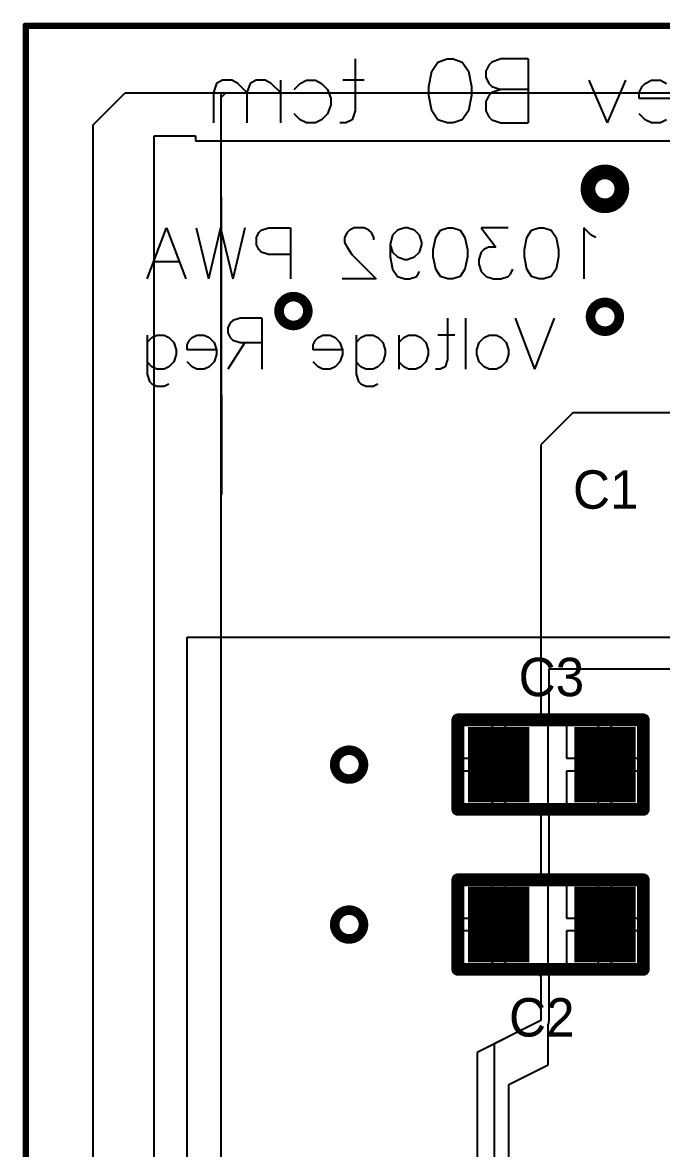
# Model space of a CAD drawing. Header units: millimetres. Extents: x 3.64 to 5.36, y 2.99 to 4.38.
# Drawn here: x 3.645 to 4.144, y 3.5 to 4.38 of the extents above; entities that cross this region are included whole.
import ezdxf

# ---------------------------------------------------------------- set-up
doc = ezdxf.new("R2010")
doc.units = ezdxf.units.MM
doc.header["$MEASUREMENT"] = 0
for name, color, linetype in [('BottomLayer', 5, 'Continuous'), ('BottomOverlay', 54, 'Continuous'), ('BottomSolder', 6, 'Continuous'), ('DrillDrawing', 1, 'Continuous'), ('KeepOutLayer', 6, 'Continuous'), ('Mechanical2', 216, 'Continuous'), ('MidLayer1', 16, 'Continuous'), ('MidLayer2', 76, 'Continuous'), ('MultiLayer', 9, 'Continuous'), ('TopLayer', 1, 'Continuous'), ('TopOverlay', 2, 'Continuous'), ('TopPaste', 8, 'Continuous'), ('TopSolder', 216, 'Continuous')]:
    doc.layers.add(name, color=color, linetype=linetype)

msp = doc.modelspace()

# ---------------------------------------------------------------- linework, layer by layer
at = {"layer": 'BottomLayer'}
for p, q in [((3.90467, 4.35149), (3.90467, 4.31102)), ((3.96466, 4.34197), (3.96942, 4.34911)), ((3.96942, 4.34911), (3.97656, 4.35149)), ((3.97656, 4.35149), (3.98132, 4.35149)), ((3.98132, 4.35149), (3.98846, 4.34911)), ((3.98846, 4.34911), (3.99323, 4.34197)), ((4.01155, 4.34911), (4.00917, 4.34673)), ((4.0187, 4.35149), (4.01155, 4.34911)), ((4.04012, 4.35149), (4.0187, 4.35149)), ((4.04012, 4.35149), (4.04012, 4.3015)), ((3.96228, 4.33007), (3.96466, 4.34197)), ((3.99323, 4.34197), (3.99561, 4.33007)), ((4.00917, 4.34673), (4.00679, 4.34197)), ((4.00679, 4.34197), (4.00679, 4.33721)), ((3.79636, 4.33245), (3.79398, 4.3253)), ((3.80112, 4.33483), (3.79636, 4.33245)), ((3.80827, 4.33483), (3.80112, 4.33483)), ((3.81303, 4.33245), (3.80827, 4.33483)), ((3.82017, 4.3253), (3.81303, 4.33245)), ((3.82255, 4.33245), (3.82017, 4.3253)), ((3.82731, 4.33483), (3.82255, 4.33245)), ((3.83445, 4.33483), (3.82731, 4.33483)), ((3.83921, 4.33245), (3.83445, 4.33483)), ((3.84635, 4.3253), (3.83921, 4.33245)), ((3.84635, 4.33483), (3.84635, 4.3015)), ((3.85706, 4.32768), (3.86183, 4.33245)), ((3.86183, 4.33245), (3.86659, 4.33483)), ((3.86659, 4.33483), (3.87373, 4.33483)), ((3.87373, 4.33483), (3.87849, 4.33245)), ((3.87849, 4.33245), (3.88325, 4.32768)), ((3.91181, 4.33483), (3.89515, 4.33483)), ((3.96228, 4.32292), (3.96228, 4.33007)), ((3.99561, 4.33007), (3.99561, 4.32292)), ((4.00679, 4.33721), (4.00917, 4.33245)), ((4.00917, 4.33245), (4.01155, 4.33007)), ((4.01155, 4.33007), (4.0187, 4.32768)), ((4.08749, 4.33483), (4.10177, 4.3015)), ((4.11606, 4.33483), (4.10177, 4.3015)), ((4.12677, 4.3253), (4.12915, 4.33007)), ((4.12915, 4.33007), (4.13153, 4.33245)), ((4.13153, 4.33245), (4.13629, 4.33483)), ((4.13629, 4.33483), (4.14343, 4.33483)), ((4.14343, 4.33483), (4.14819, 4.33245)), ((3.79398, 4.3253), (3.79398, 4.3015)), ((3.82017, 4.3253), (3.82017, 4.3015)), ((3.88325, 4.32768), (3.88563, 4.32054)), ((3.96466, 4.31102), (3.96228, 4.32292)), ((3.99561, 4.32292), (3.99323, 4.31102)), ((4.00917, 4.32292), (4.00679, 4.31816)), ((4.01155, 4.3253), (4.00917, 4.32292)), ((4.0187, 4.32768), (4.01155, 4.3253)), ((4.04012, 4.32768), (4.0187, 4.32768)), ((4.12677, 4.32054), (4.12677, 4.3253)), ((3.88563, 4.31578), (3.88325, 4.30864)), ((3.88563, 4.32054), (3.88563, 4.31578)), ((4.00679, 4.31816), (4.00679, 4.31102)), ((4.15533, 4.32054), (4.12677, 4.32054)), ((3.86183, 4.30388), (3.85706, 4.30864)), ((3.86659, 4.3015), (3.86183, 4.30388)), ((3.87849, 4.30388), (3.87373, 4.3015)), ((3.88325, 4.30864), (3.87849, 4.30388)), ((3.90229, 4.30388), (3.89753, 4.3015)), ((3.90467, 4.31102), (3.90229, 4.30388)), ((3.96942, 4.30388), (3.96466, 4.31102)), ((3.97656, 4.3015), (3.96942, 4.30388)), ((3.98846, 4.30388), (3.98132, 4.3015)), ((3.99323, 4.31102), (3.98846, 4.30388)), ((4.00679, 4.31102), (4.00917, 4.30626)), ((4.00917, 4.30626), (4.01155, 4.30388)), ((4.01155, 4.30388), (4.0187, 4.3015)), ((4.13153, 4.30388), (4.12677, 4.30864)), ((4.13629, 4.3015), (4.13153, 4.30388)), ((4.14819, 4.30388), (4.14343, 4.3015)), ((3.87373, 4.3015), (3.86659, 4.3015)), ((3.89753, 4.3015), (3.89277, 4.3015)), ((3.98132, 4.3015), (3.97656, 4.3015)), ((4.0187, 4.3015), (4.04012, 4.3015)), ((4.14343, 4.3015), (4.13629, 4.3015)), ((3.7475, 4.2915), (3.77998, 4.2915)), ((3.7475, 3.3625), (3.7475, 4.2915)), ((3.77998, 4.2915), (3.77998, 4.2875)), ((3.77998, 4.2875), (4.5045, 4.2875))]:
    msp.add_line(p, q, dxfattribs=at)
at = {"layer": 'BottomLayer', "const_width": 0.0075}
for points in [[(4.08875, 4.25, 1), (4.11125, 4.25, 1)], [(3.84525, 4.1545, 1), (3.86775, 4.1545, 1)], [(4.08875, 4.15, 1), (4.11125, 4.15, 1)], [(3.88875, 3.8, 1), (3.91125, 3.8, 1)], [(3.88875, 3.675, 1), (3.91125, 3.675, 1)]]:
    msp.add_lwpolyline(points, format="xyb", close=True, dxfattribs=at)
at = {"layer": 'BottomOverlay'}
for p, q in [((3.74203, 4.17962), (3.75726, 4.21962)), ((3.75726, 4.21962), (3.7725, 4.17962)), ((3.7805, 4.21962), (3.79002, 4.17962)), ((3.79954, 4.21962), (3.79002, 4.17962)), ((3.79954, 4.21962), (3.80906, 4.17962)), ((3.81858, 4.21962), (3.80906, 4.17962)), ((3.82753, 4.212), (3.82944, 4.21581)), ((3.82944, 4.21581), (3.83134, 4.21771)), ((3.83134, 4.21771), (3.83705, 4.21962)), ((3.83705, 4.21962), (3.85419, 4.21962)), ((3.85419, 4.21962), (3.85419, 4.17962)), ((3.89838, 4.21581), (3.89647, 4.212)), ((3.90028, 4.21771), (3.89838, 4.21581)), ((3.90409, 4.21962), (3.90028, 4.21771)), ((3.91171, 4.21962), (3.90409, 4.21962)), ((3.91551, 4.21771), (3.91171, 4.21962)), ((3.91742, 4.21581), (3.91551, 4.21771)), ((3.91932, 4.212), (3.91742, 4.21581)), ((3.9378, 4.21771), (3.93399, 4.2139)), ((3.94351, 4.21962), (3.9378, 4.21771)), ((3.94541, 4.21962), (3.94351, 4.21962)), ((3.95113, 4.21771), (3.94541, 4.21962)), ((3.95493, 4.2139), (3.95113, 4.21771)), ((3.96769, 4.212), (3.9715, 4.21771)), ((3.9715, 4.21771), (3.97722, 4.21962)), ((3.97722, 4.21962), (3.98102, 4.21962)), ((3.98102, 4.21962), (3.98674, 4.21771)), ((3.98674, 4.21771), (3.99055, 4.212)), ((4.02425, 4.21962), (4.0033, 4.21962)), ((4.0033, 4.21962), (4.01473, 4.20438)), ((4.03892, 4.212), (4.04272, 4.21771)), ((4.04272, 4.21771), (4.04844, 4.21962)), ((4.04844, 4.21962), (4.05225, 4.21962)), ((4.05225, 4.21962), (4.05796, 4.21771)), ((4.05796, 4.21771), (4.06177, 4.212)), ((4.08919, 4.2139), (4.08348, 4.21962)), ((4.08348, 4.21962), (4.08348, 4.17962)), ((3.82753, 4.20629), (3.82753, 4.212)), ((3.89647, 4.212), (3.89647, 4.20819)), ((3.89647, 4.20819), (3.89838, 4.20438)), ((3.91932, 4.21009), (3.91932, 4.212)), ((3.93399, 4.2139), (3.93208, 4.20629)), ((3.95684, 4.20819), (3.95493, 4.2139)), ((3.95684, 4.20629), (3.95684, 4.20819)), ((3.96579, 4.20248), (3.96769, 4.212)), ((3.99055, 4.212), (3.99245, 4.20248)), ((4.03701, 4.20248), (4.03892, 4.212)), ((4.06177, 4.212), (4.06367, 4.20248)), ((4.093, 4.212), (4.08919, 4.2139)), ((3.82944, 4.20248), (3.82753, 4.20629)), ((3.83134, 4.20057), (3.82944, 4.20248)), ((3.83705, 4.19867), (3.83134, 4.20057)), ((3.85419, 4.19867), (3.83705, 4.19867)), ((3.89838, 4.20438), (3.90218, 4.19867)), ((3.90218, 4.19867), (3.92123, 4.17962)), ((3.93208, 4.20629), (3.93399, 4.20057)), ((3.93208, 4.20629), (3.93208, 4.19676)), ((3.93399, 4.20057), (3.9378, 4.19676)), ((3.95113, 4.19676), (3.95493, 4.20057)), ((3.95493, 4.20057), (3.95684, 4.20629)), ((3.96579, 4.19676), (3.96579, 4.20248)), ((3.99245, 4.20248), (3.99245, 4.19676)), ((4.0033, 4.20057), (4.0014, 4.19486)), ((4.00521, 4.20248), (4.0033, 4.20057)), ((4.00902, 4.20438), (4.00521, 4.20248)), ((4.01473, 4.20438), (4.00902, 4.20438)), ((4.03701, 4.19676), (4.03701, 4.20248)), ((4.06367, 4.20248), (4.06367, 4.19676)), ((3.76678, 4.19296), (3.74774, 4.19296)), ((3.93208, 4.19676), (3.93399, 4.18724)), ((3.9378, 4.19676), (3.94351, 4.19486)), ((3.94351, 4.19486), (3.94541, 4.19486)), ((3.94541, 4.19486), (3.95113, 4.19676)), ((3.96769, 4.18724), (3.96579, 4.19676)), ((3.99245, 4.19676), (3.99055, 4.18724)), ((4.0014, 4.19486), (4.0014, 4.19105)), ((4.0014, 4.19105), (4.0033, 4.18534)), ((4.03892, 4.18724), (4.03701, 4.19676)), ((4.06367, 4.19676), (4.06177, 4.18724)), ((3.93399, 4.18724), (3.9378, 4.18153)), ((3.9378, 4.18153), (3.94351, 4.17962)), ((3.94732, 4.17962), (3.95303, 4.18153)), ((3.95303, 4.18153), (3.95493, 4.18534)), ((3.9715, 4.18153), (3.96769, 4.18724)), ((3.97722, 4.17962), (3.9715, 4.18153)), ((3.98674, 4.18153), (3.98102, 4.17962)), ((3.99055, 4.18724), (3.98674, 4.18153)), ((4.0033, 4.18534), (4.00711, 4.18153)), ((4.00711, 4.18153), (4.01283, 4.17962)), ((4.01854, 4.17962), (4.02425, 4.18153)), ((4.02425, 4.18153), (4.02616, 4.18343)), ((4.02616, 4.18343), (4.02806, 4.18724)), ((4.04272, 4.18153), (4.03892, 4.18724)), ((4.04844, 4.17962), (4.04272, 4.18153)), ((4.05796, 4.18153), (4.05225, 4.17962)), ((4.06177, 4.18724), (4.05796, 4.18153)), ((3.92123, 4.17962), (3.89457, 4.17962)), ((3.94351, 4.17962), (3.94732, 4.17962)), ((3.98102, 4.17962), (3.97722, 4.17962)), ((4.01283, 4.17962), (4.01854, 4.17962)), ((4.05225, 4.17962), (4.04844, 4.17962)), ((3.80716, 4.14518), (3.80525, 4.14137)), ((3.80906, 4.14709), (3.80716, 4.14518)), ((3.81477, 4.14899), (3.80906, 4.14709)), ((3.83191, 4.14899), (3.81477, 4.14899)), ((3.83191, 4.14899), (3.83191, 4.109)), ((3.97702, 4.14899), (3.97702, 4.11662)), ((3.99112, 4.14899), (3.99112, 4.109)), ((4.02978, 4.14899), (4.04501, 4.109)), ((4.06024, 4.14899), (4.04501, 4.109)), ((3.80525, 4.14137), (3.80525, 4.13757)), ((3.80525, 4.13757), (3.80716, 4.13376)), ((3.74203, 4.13566), (3.74203, 4.10519)), ((3.74203, 4.12995), (3.74584, 4.13376)), ((3.74584, 4.13376), (3.74965, 4.13566)), ((3.74965, 4.13566), (3.75536, 4.13566)), ((3.75536, 4.13566), (3.75917, 4.13376)), ((3.75917, 4.13376), (3.76298, 4.12995)), ((3.76298, 4.12995), (3.76488, 4.12423)), ((3.77345, 4.12804), (3.77535, 4.13185)), ((3.77345, 4.12423), (3.77345, 4.12804)), ((3.77535, 4.13185), (3.77726, 4.13376)), ((3.77726, 4.13376), (3.78107, 4.13566)), ((3.78107, 4.13566), (3.78678, 4.13566)), ((3.78678, 4.13566), (3.79059, 4.13376)), ((3.79059, 4.13376), (3.7944, 4.12995)), ((3.7944, 4.12995), (3.7963, 4.12423)), ((3.81858, 4.12995), (3.80525, 4.109)), ((3.80716, 4.13376), (3.80906, 4.13185)), ((3.80906, 4.13185), (3.81477, 4.12995)), ((3.81477, 4.12995), (3.83191, 4.12995)), ((3.8719, 4.12804), (3.87381, 4.13185)), ((3.8719, 4.12423), (3.8719, 4.12804)), ((3.87381, 4.13185), (3.87571, 4.13376)), ((3.87571, 4.13376), (3.87952, 4.13566)), ((3.87952, 4.13566), (3.88523, 4.13566)), ((3.88523, 4.13566), (3.88904, 4.13376)), ((3.88904, 4.13376), (3.89285, 4.12995)), ((3.89285, 4.12995), (3.89476, 4.12423)), ((3.90542, 4.13566), (3.90542, 4.10519)), ((3.90542, 4.12995), (3.90923, 4.13376)), ((3.90923, 4.13376), (3.91304, 4.13566)), ((3.91304, 4.13566), (3.91875, 4.13566)), ((3.91875, 4.13566), (3.92256, 4.13376)), ((3.92256, 4.13376), (3.92637, 4.12995)), ((3.92637, 4.12995), (3.92827, 4.12423)), ((3.93894, 4.13566), (3.93894, 4.109)), ((3.93894, 4.12995), (3.94275, 4.13376)), ((3.94275, 4.13376), (3.94656, 4.13566)), ((3.94656, 4.13566), (3.95227, 4.13566)), ((3.95227, 4.13566), (3.95608, 4.13376)), ((3.95608, 4.13376), (3.95989, 4.12995)), ((3.95989, 4.12995), (3.96179, 4.12423)), ((3.98274, 4.13566), (3.96941, 4.13566)), ((3.99988, 4.12423), (4.00178, 4.12995)), ((4.00178, 4.12995), (4.00559, 4.13376)), ((4.00559, 4.13376), (4.0094, 4.13566)), ((4.0094, 4.13566), (4.01511, 4.13566)), ((4.01511, 4.13566), (4.01892, 4.13376)), ((4.01892, 4.13376), (4.02273, 4.12995)), ((4.02273, 4.12995), (4.02463, 4.12423)), ((3.76488, 4.12043), (3.76298, 4.11471)), ((3.76488, 4.12423), (3.76488, 4.12043)), ((3.7963, 4.12423), (3.77345, 4.12423)), ((3.7963, 4.12043), (3.7944, 4.11471)), ((3.7963, 4.12423), (3.7963, 4.12043)), ((3.89476, 4.12423), (3.8719, 4.12423)), ((3.89476, 4.12043), (3.89285, 4.11471)), ((3.89476, 4.12423), (3.89476, 4.12043)), ((3.92827, 4.12043), (3.92637, 4.11471)), ((3.92827, 4.12423), (3.92827, 4.12043)), ((3.96179, 4.12043), (3.95989, 4.11471)), ((3.96179, 4.12423), (3.96179, 4.12043)), ((3.99988, 4.12043), (3.99988, 4.12423)), ((4.00178, 4.11471), (3.99988, 4.12043)), ((4.02463, 4.12043), (4.02273, 4.11471)), ((4.02463, 4.12423), (4.02463, 4.12043)), ((3.74584, 4.1109), (3.74203, 4.11471)), ((3.74965, 4.109), (3.74584, 4.1109)), ((3.75917, 4.1109), (3.75536, 4.109)), ((3.76298, 4.11471), (3.75917, 4.1109)), ((3.77726, 4.1109), (3.77345, 4.11471)), ((3.78107, 4.109), (3.77726, 4.1109)), ((3.79059, 4.1109), (3.78678, 4.109)), ((3.7944, 4.11471), (3.79059, 4.1109)), ((3.87571, 4.1109), (3.8719, 4.11471)), ((3.87952, 4.109), (3.87571, 4.1109)), ((3.88904, 4.1109), (3.88523, 4.109)), ((3.89285, 4.11471), (3.88904, 4.1109)), ((3.90923, 4.1109), (3.90542, 4.11471)), ((3.91304, 4.109), (3.90923, 4.1109)), ((3.92256, 4.1109), (3.91875, 4.109)), ((3.92637, 4.11471), (3.92256, 4.1109)), ((3.94275, 4.1109), (3.93894, 4.11471)), ((3.94656, 4.109), (3.94275, 4.1109)), ((3.95608, 4.1109), (3.95227, 4.109)), ((3.95989, 4.11471), (3.95608, 4.1109)), ((3.97512, 4.1109), (3.97131, 4.109)), ((3.97702, 4.11662), (3.97512, 4.1109)), ((4.00559, 4.1109), (4.00178, 4.11471)), ((4.0094, 4.109), (4.00559, 4.1109)), ((4.01892, 4.1109), (4.01511, 4.109)), ((4.02273, 4.11471), (4.01892, 4.1109)), ((3.74203, 4.10519), (3.74393, 4.09948)), ((3.75536, 4.109), (3.74965, 4.109)), ((3.78678, 4.109), (3.78107, 4.109)), ((3.88523, 4.109), (3.87952, 4.109)), ((3.90542, 4.10519), (3.90733, 4.09948)), ((3.91875, 4.109), (3.91304, 4.109)), ((3.95227, 4.109), (3.94656, 4.109)), ((3.97131, 4.109), (3.9675, 4.109)), ((4.01511, 4.109), (4.0094, 4.109)), ((3.74393, 4.09948), (3.74584, 4.09757)), ((3.74584, 4.09757), (3.74965, 4.09567)), ((3.74965, 4.09567), (3.75536, 4.09567)), ((3.75536, 4.09567), (3.75917, 4.09757)), ((3.90733, 4.09948), (3.90923, 4.09757)), ((3.90923, 4.09757), (3.91304, 4.09567)), ((3.91304, 4.09567), (3.91875, 4.09567)), ((3.91875, 4.09567), (3.92256, 4.09757))]:
    msp.add_line(p, q, dxfattribs=at)
at = {"layer": 'BottomSolder', "const_width": 0.0115}
msp.add_lwpolyline([(4.08675, 4.25, 1), (4.11325, 4.25, 1)], format="xyb", close=True, dxfattribs=at)
at = {"layer": 'DrillDrawing', "const_width": 0.005}
for points in [[(3.6472, 4.3775), (3.6472, 2.9975)], [(3.6472, 4.3775), (5.3525, 4.3775)]]:
    msp.add_lwpolyline(points, dxfattribs=at)
at = {"layer": 'DrillDrawing'}
for points, const_width in [([(3.64595, 4.3775, 1), (3.64845, 4.3775, 1)], 0.0025), ([(3.64595, 4.3775, 1), (3.64845, 4.3775, 1)], 0.0025), ([(4.11, 4.25, 1), (4.09, 4.25, 1)], 0.002), ([(4.0895, 4.25, 1), (4.0905, 4.25, 1)], 0.001), ([(4.1095, 4.25, 1), (4.1105, 4.25, 1)], 0.001), ([(3.8665, 4.1545, 1), (3.8465, 4.1545, 1)], 0.002), ([(3.846, 4.1545, 1), (3.847, 4.1545, 1)], 0.001), ([(3.866, 4.1545, 1), (3.867, 4.1545, 1)], 0.001), ([(4.11, 4.15, 1), (4.09, 4.15, 1)], 0.002), ([(4.0895, 4.15, 1), (4.0905, 4.15, 1)], 0.001), ([(4.1095, 4.15, 1), (4.1105, 4.15, 1)], 0.001), ([(3.91, 3.8, 1), (3.89, 3.8, 1)], 0.002), ([(3.8895, 3.8, 1), (3.8905, 3.8, 1)], 0.001), ([(3.9095, 3.8, 1), (3.9105, 3.8, 1)], 0.001), ([(3.91, 3.675, 1), (3.89, 3.675, 1)], 0.002), ([(3.8895, 3.675, 1), (3.8905, 3.675, 1)], 0.001), ([(3.9095, 3.675, 1), (3.9105, 3.675, 1)], 0.001)]:
    msp.add_lwpolyline(points, format="xyb", close=True, dxfattribs=dict(at, const_width=const_width))
at = {"layer": 'KeepOutLayer', "const_width": 0.002}
for points in [[(3.6476, 2.9975), (3.6476, 4.3775)], [(3.6476, 4.3775), (5.3525, 4.3775)]]:
    msp.add_lwpolyline(points, dxfattribs=at)
at = {"layer": 'KeepOutLayer', "const_width": 0.001}
msp.add_lwpolyline([(3.6471, 4.3775, 1), (3.6481, 4.3775, 1)], format="xyb", close=True, dxfattribs=at)
msp.add_lwpolyline([(3.6471, 4.3775, 1), (3.6481, 4.3775, 1)], format="xyb", close=True, dxfattribs=at)
at = {"layer": 'Mechanical2', "const_width": 0.001}
for points in [[(3.6475, 2.9975), (3.6475, 4.3775)], [(3.6475, 4.3775), (5.3525, 4.3775)]]:
    msp.add_lwpolyline(points, dxfattribs=at)
at = {"layer": 'Mechanical2', "const_width": 0.0005}
msp.add_lwpolyline([(3.64725, 4.3775, 1), (3.64775, 4.3775, 1)], format="xyb", close=True, dxfattribs=at)
msp.add_lwpolyline([(3.64725, 4.3775, 1), (3.64775, 4.3775, 1)], format="xyb", close=True, dxfattribs=at)
at = {"layer": 'MidLayer1'}
for p, q in [((3.7, 4.3), (3.725, 4.325)), ((3.725, 4.325), (5.275, 4.325)), ((3.7, 3.075), (3.7, 4.3))]:
    msp.add_line(p, q, dxfattribs=at)
at = {"layer": 'MidLayer1', "const_width": 0.0075}
for points in [[(4.08875, 4.25, 1), (4.11125, 4.25, 1)], [(3.84525, 4.1545, 1), (3.86775, 4.1545, 1)], [(4.08875, 4.15, 1), (4.11125, 4.15, 1)], [(3.88875, 3.8, 1), (3.91125, 3.8, 1)], [(3.88875, 3.675, 1), (3.91125, 3.675, 1)]]:
    msp.add_lwpolyline(points, format="xyb", close=True, dxfattribs=at)
at = {"layer": 'MidLayer2'}
for p, q in [((3.7735, 3.2655), (3.7735, 3.8995)), ((3.7735, 3.8995), (4.1615, 3.8995))]:
    msp.add_line(p, q, dxfattribs=at)
at = {"layer": 'MidLayer2', "const_width": 0.0075}
for points in [[(4.08875, 4.25, 1), (4.11125, 4.25, 1)], [(3.84525, 4.1545, 1), (3.86775, 4.1545, 1)], [(4.08875, 4.15, 1), (4.11125, 4.15, 1)], [(3.88875, 3.8, 1), (3.91125, 3.8, 1)], [(3.88875, 3.675, 1), (3.91125, 3.675, 1)]]:
    msp.add_lwpolyline(points, format="xyb", close=True, dxfattribs=at)
at = {"layer": 'MultiLayer', "const_width": 0.0075}
for points in [[(4.08875, 4.25, 1), (4.11125, 4.25, 1)], [(3.84525, 4.1545, 1), (3.86775, 4.1545, 1)], [(4.08875, 4.15, 1), (4.11125, 4.15, 1)], [(3.88875, 3.8, 1), (3.91125, 3.8, 1)], [(3.88875, 3.675, 1), (3.91125, 3.675, 1)]]:
    msp.add_lwpolyline(points, format="xyb", close=True, dxfattribs=at)
at = {"layer": 'TopLayer'}
for p, q in [((3.8, 3.45), (3.8, 4.325)), ((3.8, 4.325), (4.375, 4.325)), ((3.80001, 4.32146), (3.80354, 4.325)), ((3.8005, 4.011), (3.80001, 4.32146)), ((3.80354, 4.325), (4.375, 4.325)), ((4.075, 4.075), (4.05, 4.05)), ((4.075, 4.075), (4.05, 4.05)), ((4.375, 4.075), (4.075, 4.075)), ((4.375, 4.075), (4.075, 4.075)), ((4.05, 4.05), (4.05, 3.875)), ((4.05, 4.05), (4.05, 3.83926)), ((3.8, 4.0105), (3.8005, 4.011)), ((3.8, 3.45), (3.8, 4.0105)), ((4.05, 3.875), (4.05, 3.875)), ((4.05, 3.875), (4.05, 3.875)), ((4.05, 3.875), (4.05, 3.84055)), ((4.05649, 3.875), (4.1775, 3.875)), ((4.05649, 3.83926), (4.05649, 3.875)), ((4.04807, 3.83761), (4.04566, 3.83582)), ((4.05, 3.83926), (4.047, 3.8355)), ((4.04943, 3.83907), (4.04807, 3.83761)), ((4.04955, 3.83922), (4.04943, 3.83907)), ((4.04967, 3.83939), (4.04955, 3.83922)), ((4.05, 3.84055), (4.04967, 3.83976)), ((4.04967, 3.83976), (4.04967, 3.83939)), ((4.0555, 3.83668), (4.05567, 3.83727)), ((4.05567, 3.83727), (4.05649, 3.83926)), ((4.012, 3.8355), (3.987, 3.8355)), ((3.987, 3.8355), (3.987, 3.805)), ((4.012, 3.8355), (3.987, 3.8355)), ((3.987, 3.8355), (3.987, 3.805)), ((4.012, 3.805), (4.012, 3.8355)), ((4.012, 3.805), (4.012, 3.8355)), ((4.04439, 3.8355), (4.022, 3.8355)), ((4.022, 3.8355), (4.022, 3.8)), ((4.045, 3.8355), (4.022, 3.8355)), ((4.022, 3.8355), (4.022, 3.8)), ((4.04566, 3.83582), (4.04439, 3.8355)), ((4.047, 3.8355), (4.045, 3.8355)), ((4.0555, 3.76332), (4.0555, 3.83668)), ((4.095, 3.8355), (4.07, 3.8355)), ((4.07, 3.8355), (4.07, 3.805)), ((4.095, 3.805), (4.095, 3.8355)), ((4.13, 3.8355), (4.105, 3.8355)), ((4.105, 3.8355), (4.105, 3.805)), ((4.13, 3.805), (4.13, 3.8355)), ((3.987, 3.805), (4.012, 3.805)), ((3.987, 3.805), (4.012, 3.805)), ((4.07, 3.805), (4.095, 3.805)), ((4.105, 3.805), (4.13, 3.805)), ((4.012, 3.795), (3.987, 3.795)), ((3.987, 3.795), (3.987, 3.7645)), ((4.012, 3.795), (3.987, 3.795)), ((3.987, 3.795), (3.987, 3.7645)), ((4.012, 3.7645), (4.012, 3.795)), ((4.012, 3.7645), (4.012, 3.795)), ((4.022, 3.8), (4.022, 3.7645)), ((4.022, 3.8), (4.022, 3.7645)), ((4.095, 3.795), (4.07, 3.795)), ((4.07, 3.795), (4.07, 3.7645)), ((4.095, 3.7645), (4.095, 3.795)), ((4.13, 3.795), (4.105, 3.795)), ((4.105, 3.795), (4.105, 3.7645)), ((4.13, 3.7645), (4.13, 3.795)), ((3.987, 3.7645), (4.012, 3.7645)), ((3.987, 3.7645), (4.012, 3.7645)), ((4.022, 3.7645), (4.04439, 3.7645)), ((4.022, 3.7645), (4.045, 3.7645)), ((4.04439, 3.7645), (4.04566, 3.76418)), ((4.045, 3.7645), (4.047, 3.7645)), ((4.04566, 3.76418), (4.04807, 3.7624)), ((4.047, 3.7645), (4.05, 3.76074)), ((4.04807, 3.7624), (4.04943, 3.76093)), ((4.04943, 3.76093), (4.04955, 3.76078)), ((4.04955, 3.76078), (4.04967, 3.76061)), ((4.04967, 3.76061), (4.04967, 3.76024)), ((4.04967, 3.76024), (4.05, 3.75945)), ((4.05, 3.76074), (4.05, 3.71426)), ((4.05, 3.75945), (4.05, 3.71555)), ((4.05567, 3.76273), (4.0555, 3.76332)), ((4.05649, 3.76074), (4.05567, 3.76273)), ((4.05649, 3.71426), (4.05649, 3.76074)), ((4.07, 3.7645), (4.095, 3.7645)), ((4.105, 3.7645), (4.13, 3.7645)), ((4.05, 3.71426), (4.047, 3.7105)), ((4.04943, 3.71407), (4.04807, 3.71261)), ((4.04955, 3.71423), (4.04943, 3.71407)), ((4.04967, 3.71439), (4.04955, 3.71423)), ((4.05, 3.71555), (4.04967, 3.71476)), ((4.04967, 3.71476), (4.04967, 3.71439)), ((4.05567, 3.71227), (4.05649, 3.71426)), ((4.012, 3.7105), (3.987, 3.7105)), ((3.987, 3.7105), (3.987, 3.68)), ((4.012, 3.7105), (3.987, 3.7105)), ((3.987, 3.7105), (3.987, 3.68)), ((4.012, 3.68), (4.012, 3.7105)), ((4.012, 3.68), (4.012, 3.7105)), ((4.04439, 3.7105), (4.022, 3.7105)), ((4.022, 3.7105), (4.022, 3.675)), ((4.045, 3.7105), (4.022, 3.7105)), ((4.022, 3.7105), (4.022, 3.675)), ((4.04566, 3.71082), (4.04439, 3.7105)), ((4.047, 3.7105), (4.045, 3.7105)), ((4.04807, 3.71261), (4.04566, 3.71082)), ((4.0555, 3.71168), (4.05567, 3.71227)), ((4.0555, 3.63832), (4.0555, 3.71168)), ((4.095, 3.7105), (4.07, 3.7105)), ((4.07, 3.7105), (4.07, 3.68)), ((4.095, 3.68), (4.095, 3.7105)), ((4.13, 3.7105), (4.105, 3.7105)), ((4.105, 3.7105), (4.105, 3.68)), ((4.13, 3.68), (4.13, 3.7105)), ((3.987, 3.68), (4.012, 3.68)), ((3.987, 3.68), (4.012, 3.68)), ((4.07, 3.68), (4.095, 3.68)), ((4.105, 3.68), (4.13, 3.68)), ((4.012, 3.67), (3.987, 3.67)), ((3.987, 3.67), (3.987, 3.6395)), ((4.012, 3.67), (3.987, 3.67)), ((3.987, 3.67), (3.987, 3.6395)), ((4.012, 3.6395), (4.012, 3.67)), ((4.012, 3.6395), (4.012, 3.67)), ((4.022, 3.675), (4.022, 3.6395)), ((4.022, 3.675), (4.022, 3.6395)), ((4.095, 3.67), (4.07, 3.67)), ((4.07, 3.67), (4.07, 3.6395)), ((4.095, 3.6395), (4.095, 3.67)), ((4.13, 3.67), (4.105, 3.67)), ((4.105, 3.67), (4.105, 3.6395)), ((4.13, 3.6395), (4.13, 3.67)), ((3.987, 3.6395), (4.012, 3.6395)), ((3.987, 3.6395), (4.012, 3.6395)), ((4.022, 3.6395), (4.04439, 3.6395)), ((4.022, 3.6395), (4.045, 3.6395)), ((4.04439, 3.6395), (4.04566, 3.63918)), ((4.045, 3.6395), (4.047, 3.6395)), ((4.04566, 3.63918), (4.04698, 3.6382)), ((4.04698, 3.6382), (4.05, 3.63445)), ((4.047, 3.6395), (4.05, 3.63574)), ((4.05, 3.63574), (4.05, 3.6)), ((4.05, 3.63445), (4.05, 3.63445)), ((4.05, 3.63445), (4.05, 3.63445)), ((4.05, 3.63445), (4.05, 3.6)), ((4.05567, 3.63773), (4.0555, 3.63832)), ((4.05649, 3.63574), (4.05567, 3.63773)), ((4.05649, 3.6), (4.05649, 3.63574)), ((4.07, 3.6395), (4.095, 3.6395)), ((4.105, 3.6395), (4.13, 3.6395)), ((4.05, 3.6), (4, 3.575)), ((4.05, 3.6), (4.0135, 3.58175)), ((4.05609, 3.59901), (4.05649, 3.6)), ((4.0555, 3.59718), (4.05616, 3.59795)), ((4.0555, 3.56525), (4.0555, 3.59718)), ((4.05616, 3.59795), (4.05609, 3.59901)), ((4.0135, 3.58175), (4.0135, 3.4635)), ((4, 3.575), (4, 3.45)), ((4.025, 3.55), (4.0555, 3.56525)), ((4.025, 3.126), (4.025, 3.55))]:
    msp.add_line(p, q, dxfattribs=at)
for points, const_width in [([(4.08875, 4.25, 1), (4.11125, 4.25, 1)], 0.0075), ([(3.84525, 4.1545, 1), (3.86775, 4.1545, 1)], 0.0075), ([(4.08875, 4.15, 1), (4.11125, 4.15, 1)], 0.0075), ([(4.007, 3.8, 1), (4.027, 3.8, 1)], 0.02), ([(4.09, 3.8, 1), (4.11, 3.8, 1)], 0.02), ([(3.88875, 3.8, 1), (3.91125, 3.8, 1)], 0.0075), ([(3.88875, 3.675, 1), (3.91125, 3.675, 1)], 0.0075), ([(4.007, 3.675, 1), (4.027, 3.675, 1)], 0.02), ([(4.09, 3.675, 1), (4.11, 3.675, 1)], 0.02)]:
    msp.add_lwpolyline(points, format="xyb", close=True, dxfattribs=dict(at, const_width=const_width))
for points, const_width in [([(4.007, 3.7745), (4.007, 3.8255)], 0.02), ([(4.027, 3.7745), (4.027, 3.8255)], 0.02), ([(4.09, 3.7745), (4.09, 3.8255)], 0.02), ([(4.11, 3.7745), (4.11, 3.8255)], 0.02), ([(4.037, 3.81275), (3.997, 3.81275)], 0.0255), ([(4.12, 3.81275), (4.08, 3.81275)], 0.0255), ([(4.037, 3.78725), (3.997, 3.78725)], 0.0255), ([(4.12, 3.78725), (4.08, 3.78725)], 0.0255), ([(4.007, 3.6495), (4.007, 3.7005)], 0.02), ([(4.027, 3.6495), (4.027, 3.7005)], 0.02), ([(4.09, 3.6495), (4.09, 3.7005)], 0.02), ([(4.11, 3.6495), (4.11, 3.7005)], 0.02), ([(4.037, 3.68775), (3.997, 3.68775)], 0.0255), ([(4.12, 3.68775), (4.08, 3.68775)], 0.0255), ([(4.037, 3.66225), (3.997, 3.66225)], 0.0255), ([(4.12, 3.66225), (4.08, 3.66225)], 0.0255)]:
    msp.add_lwpolyline(points, dxfattribs=dict(at, const_width=const_width))
at = {"layer": 'TopOverlay', "const_width": 0.01}
for points in [[(3.985, 3.835), (4.13, 3.835)], [(3.985, 3.765), (3.985, 3.835)], [(4.13, 3.765), (4.13, 3.835)], [(3.985, 3.765), (4.13, 3.765)], [(3.985, 3.71), (4.13, 3.71)], [(3.985, 3.64), (3.985, 3.71)], [(4.13, 3.64), (4.13, 3.71)], [(3.985, 3.64), (4.13, 3.64)]]:
    msp.add_lwpolyline(points, dxfattribs=at)
at = {"layer": 'TopOverlay', "const_width": 0.005}
for points in [[(3.9825, 3.835, 1), (3.9875, 3.835, 1)], [(3.9825, 3.835, 1), (3.9875, 3.835, 1)], [(4.1275, 3.835, 1), (4.1325, 3.835, 1)], [(4.1275, 3.835, 1), (4.1325, 3.835, 1)], [(3.9825, 3.765, 1), (3.9875, 3.765, 1)], [(3.9825, 3.765, 1), (3.9875, 3.765, 1)], [(4.1275, 3.765, 1), (4.1325, 3.765, 1)], [(4.1275, 3.765, 1), (4.1325, 3.765, 1)], [(3.9825, 3.71, 1), (3.9875, 3.71, 1)], [(3.9825, 3.71, 1), (3.9875, 3.71, 1)], [(4.1275, 3.71, 1), (4.1325, 3.71, 1)], [(4.1275, 3.71, 1), (4.1325, 3.71, 1)], [(3.9825, 3.64, 1), (3.9875, 3.64, 1)], [(3.9825, 3.64, 1), (3.9875, 3.64, 1)], [(4.1275, 3.64, 1), (4.1325, 3.64, 1)], [(4.1275, 3.64, 1), (4.1325, 3.64, 1)]]:
    msp.add_lwpolyline(points, format="xyb", close=True, dxfattribs=at)
at = {"layer": 'TopPaste'}
for points, const_width in [([(4.007, 3.7745), (4.007, 3.8255)], 0.02), ([(4.027, 3.7745), (4.027, 3.8255)], 0.02), ([(4.09, 3.7745), (4.09, 3.8255)], 0.02), ([(4.11, 3.7745), (4.11, 3.8255)], 0.02), ([(4.037, 3.81275), (3.997, 3.81275)], 0.0255), ([(4.12, 3.81275), (4.08, 3.81275)], 0.0255), ([(4.037, 3.78725), (3.997, 3.78725)], 0.0255), ([(4.12, 3.78725), (4.08, 3.78725)], 0.0255), ([(4.007, 3.6495), (4.007, 3.7005)], 0.02), ([(4.027, 3.6495), (4.027, 3.7005)], 0.02), ([(4.09, 3.6495), (4.09, 3.7005)], 0.02), ([(4.11, 3.6495), (4.11, 3.7005)], 0.02), ([(4.037, 3.68775), (3.997, 3.68775)], 0.0255), ([(4.12, 3.68775), (4.08, 3.68775)], 0.0255), ([(4.037, 3.66225), (3.997, 3.66225)], 0.0255), ([(4.12, 3.66225), (4.08, 3.66225)], 0.0255)]:
    msp.add_lwpolyline(points, dxfattribs=dict(at, const_width=const_width))
at = {"layer": 'TopPaste', "const_width": 0.02}
for points in [[(4.007, 3.8, 1), (4.027, 3.8, 1)], [(4.09, 3.8, 1), (4.11, 3.8, 1)], [(4.007, 3.675, 1), (4.027, 3.675, 1)], [(4.09, 3.675, 1), (4.11, 3.675, 1)]]:
    msp.add_lwpolyline(points, format="xyb", close=True, dxfattribs=at)
at = {"layer": 'TopSolder'}
for points, const_width in [([(4.08675, 4.25, 1), (4.11325, 4.25, 1)], 0.0115), ([(4.005, 3.8, 1), (4.029, 3.8, 1)], 0.024), ([(4.088, 3.8, 1), (4.112, 3.8, 1)], 0.024), ([(4.005, 3.675, 1), (4.029, 3.675, 1)], 0.024), ([(4.088, 3.675, 1), (4.112, 3.675, 1)], 0.024)]:
    msp.add_lwpolyline(points, format="xyb", close=True, dxfattribs=dict(at, const_width=const_width))
for points, const_width in [([(4.005, 3.7705), (4.005, 3.8295)], 0.024), ([(4.029, 3.7705), (4.029, 3.8295)], 0.024), ([(4.088, 3.7705), (4.088, 3.8295)], 0.024), ([(4.112, 3.7705), (4.112, 3.8295)], 0.024), ([(4.041, 3.81475), (3.993, 3.81475)], 0.0295), ([(4.124, 3.81475), (4.076, 3.81475)], 0.0295), ([(4.041, 3.78525), (3.993, 3.78525)], 0.0295), ([(4.124, 3.78525), (4.076, 3.78525)], 0.0295), ([(4.005, 3.6455), (4.005, 3.7045)], 0.024), ([(4.029, 3.6455), (4.029, 3.7045)], 0.024), ([(4.088, 3.6455), (4.088, 3.7045)], 0.024), ([(4.112, 3.6455), (4.112, 3.7045)], 0.024), ([(4.041, 3.68975), (3.993, 3.68975)], 0.0295), ([(4.124, 3.68975), (4.076, 3.68975)], 0.0295), ([(4.041, 3.66025), (3.993, 3.66025)], 0.0295), ([(4.124, 3.66025), (4.076, 3.66025)], 0.0295)]:
    msp.add_lwpolyline(points, dxfattribs=dict(at, const_width=const_width))

# ---------------------------------------------------------------- texts
at = {"layer": 'TopOverlay'}
for s, p in [('C1', (4.075, 4)), ('C3', (4.0325, 3.8535)), ('C2', (4.025, 3.5875))]:
    msp.add_text(s, height=0.03, dxfattribs=at).set_placement(p)

doc.saveas('drawing.dxf')
